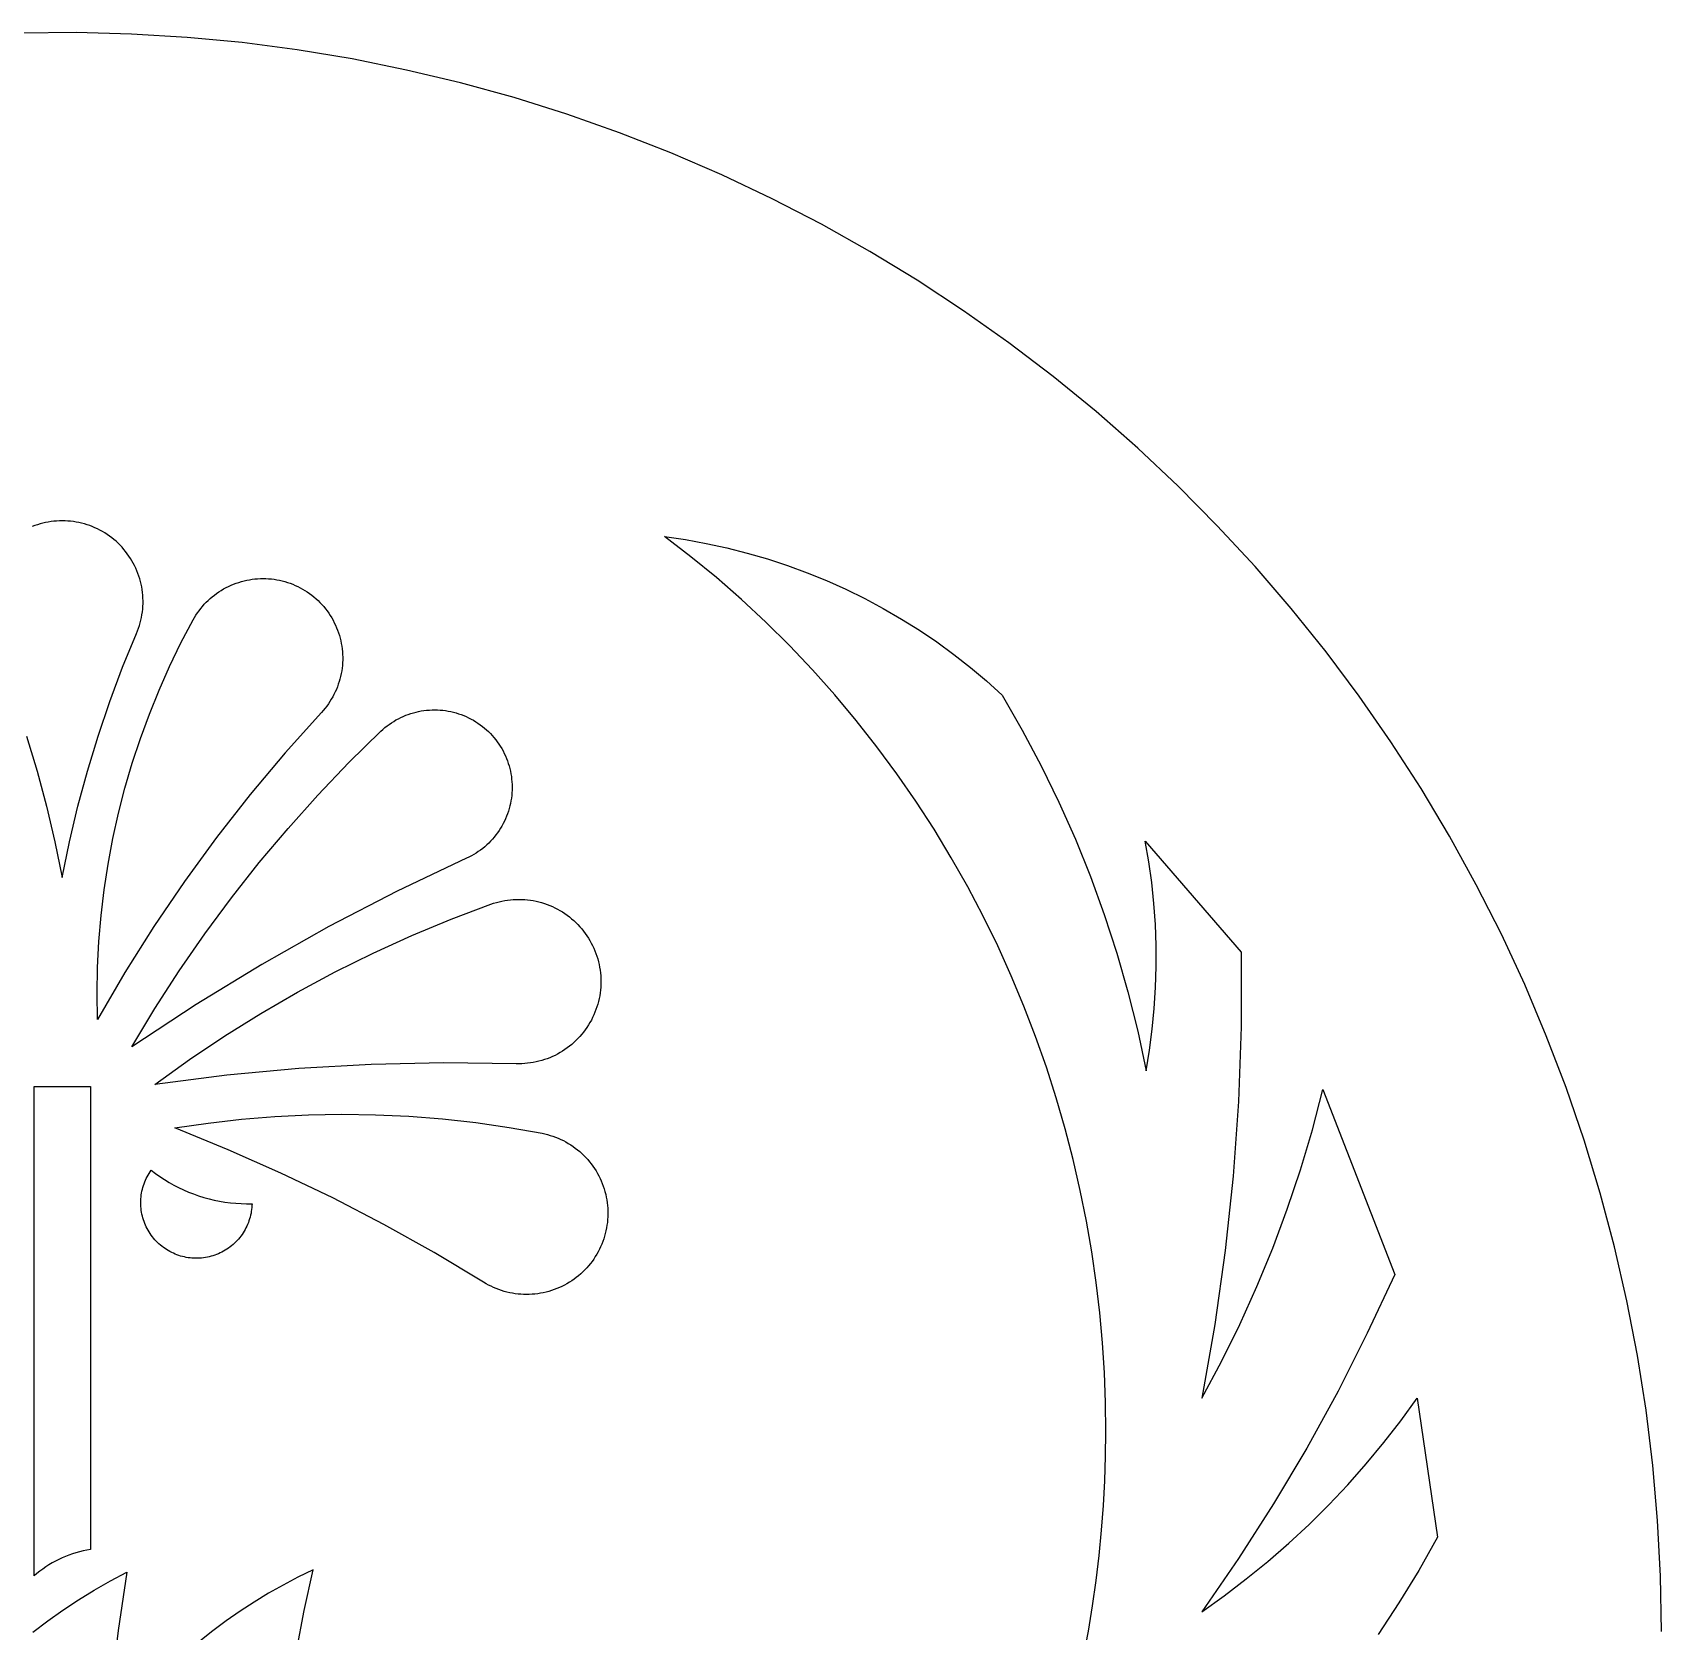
# Model space of a CAD drawing. Header units: millimetres. Extents: x -254 to 346, y 155 to 755.
# Drawn here: x 40.9 to 346.5, y 455.1 to 755 of the extents above; entities that cross this region are included whole.
import ezdxf

# ---------------------------------------------------------------- set-up
doc = ezdxf.new("R2010")
doc.units = ezdxf.units.MM
doc.layers.add('Layer 05', color=12, linetype='Continuous', true_color=0xde0000)

msp = doc.modelspace()

# ---------------------------------------------------------------- linework, layer by layer
at = {"layer": 'Layer 05'}
for p, q in [((49.05, 755.03), (38.64, 754.94)), ((59.46, 754.76), (49.05, 755.03)), ((69.86, 754.13), (59.46, 754.76)), ((80.22, 753.14), (69.86, 754.13)), ((90.55, 751.79), (80.22, 753.14)), ((100.82, 750.08), (90.55, 751.79)), ((111.03, 748.01), (100.82, 750.08)), ((121.16, 745.59), (111.03, 748.01)), ((131.2, 742.83), (121.16, 745.59)), ((141.13, 739.71), (131.2, 742.83)), ((150.96, 736.25), (141.13, 739.71)), ((160.65, 732.46), (150.96, 736.25)), ((170.21, 728.33), (160.65, 732.46)), ((179.62, 723.87), (170.21, 728.33)), ((188.87, 719.08), (179.62, 723.87)), ((197.95, 713.98), (188.87, 719.08)), ((206.85, 708.57), (197.95, 713.98)), ((215.55, 702.85), (206.85, 708.57)), ((224.05, 696.83), (215.55, 702.85)), ((232.33, 690.52), (224.05, 696.83)), ((240.39, 683.93), (232.33, 690.52)), ((248.22, 677.06), (240.39, 683.93)), ((255.8, 669.92), (248.22, 677.06)), ((263.14, 662.52), (255.8, 669.92)), ((43.32, 663.1), (42.81, 662.99)), ((43.84, 663.2), (43.32, 663.1)), ((44.36, 663.28), (43.84, 663.2)), ((44.88, 663.35), (44.36, 663.28)), ((45.4, 663.39), (44.88, 663.35)), ((45.93, 663.42), (45.4, 663.39)), ((46.45, 663.43), (45.93, 663.42)), ((46.98, 663.42), (46.45, 663.43)), ((47.5, 663.39), (46.98, 663.42)), ((48.02, 663.35), (47.5, 663.39)), ((48.55, 663.28), (48.02, 663.35)), ((49.07, 663.2), (48.55, 663.28)), ((49.58, 663.1), (49.07, 663.2)), ((50.09, 662.99), (49.58, 663.1)), ((41.3, 662.53), (40.81, 662.34)), ((41.8, 662.7), (41.3, 662.53)), ((42.3, 662.85), (41.8, 662.7)), ((42.81, 662.99), (42.3, 662.85)), ((50.6, 662.85), (50.09, 662.99)), ((51.1, 662.7), (50.6, 662.85)), ((51.6, 662.53), (51.1, 662.7)), ((52.09, 662.34), (51.6, 662.53)), ((52.58, 662.14), (52.09, 662.34)), ((53.05, 661.92), (52.58, 662.14)), ((53.52, 661.68), (53.05, 661.92)), ((53.98, 661.43), (53.52, 661.68)), ((54.44, 661.16), (53.98, 661.43)), ((54.88, 660.87), (54.44, 661.16)), ((55.31, 660.57), (54.88, 660.87)), ((55.73, 660.26), (55.31, 660.57)), ((56.14, 659.93), (55.73, 660.26)), ((164.37, 656.7), (159.46, 660.46)), ((159.46, 660.46), (163.37, 659.9)), ((270.21, 654.88), (263.14, 662.52)), ((56.54, 659.59), (56.14, 659.93)), ((56.92, 659.23), (56.54, 659.59)), ((57.3, 658.86), (56.92, 659.23)), ((57.66, 658.48), (57.3, 658.86)), ((58.01, 658.08), (57.66, 658.48)), ((58.34, 657.68), (58.01, 658.08)), ((58.66, 657.26), (58.34, 657.68)), ((58.96, 656.83), (58.66, 657.26)), ((163.37, 659.9), (167.26, 659.2)), ((167.26, 659.2), (171.12, 658.36)), ((171.12, 658.36), (174.95, 657.39)), ((174.95, 657.39), (178.74, 656.29)), ((59.25, 656.39), (58.96, 656.83)), ((59.52, 655.94), (59.25, 656.39)), ((59.78, 655.48), (59.52, 655.94)), ((60.02, 655.02), (59.78, 655.48)), ((60.25, 654.54), (60.02, 655.02)), ((60.46, 654.06), (60.25, 654.54)), ((60.65, 653.57), (60.46, 654.06)), ((169.17, 652.77), (164.37, 656.7)), ((178.74, 656.29), (182.49, 655.06)), ((182.49, 655.06), (186.2, 653.7)), ((277.01, 646.99), (270.21, 654.88)), ((60.83, 653.08), (60.65, 653.57)), ((60.98, 652.57), (60.83, 653.08)), ((61.12, 652.07), (60.98, 652.57)), ((61.25, 651.56), (61.12, 652.07)), ((61.35, 651.04), (61.25, 651.56)), ((61.44, 650.52), (61.35, 651.04)), ((76.72, 650.65), (77.18, 650.9)), ((77.18, 650.9), (77.64, 651.13)), ((77.64, 651.13), (78.11, 651.35)), ((78.11, 651.35), (78.58, 651.55)), ((78.58, 651.55), (79.07, 651.73)), ((79.07, 651.73), (79.56, 651.89)), ((79.56, 651.89), (80.05, 652.04)), ((80.05, 652.04), (80.55, 652.17)), ((80.55, 652.17), (81.06, 652.29)), ((81.06, 652.29), (81.56, 652.39)), ((81.56, 652.39), (82.08, 652.46)), ((82.08, 652.46), (82.59, 652.53)), ((82.59, 652.53), (83.1, 652.57)), ((83.1, 652.57), (83.62, 652.6)), ((83.62, 652.6), (84.14, 652.6)), ((84.14, 652.6), (84.65, 652.59)), ((84.65, 652.59), (85.17, 652.57)), ((85.17, 652.57), (85.69, 652.52)), ((85.69, 652.52), (86.2, 652.46)), ((86.2, 652.46), (86.71, 652.38)), ((86.71, 652.38), (87.22, 652.28)), ((87.22, 652.28), (87.72, 652.16)), ((87.72, 652.16), (88.22, 652.03)), ((88.22, 652.03), (88.71, 651.88)), ((88.71, 651.88), (89.2, 651.71)), ((89.2, 651.71), (89.69, 651.52)), ((89.69, 651.52), (90.16, 651.32)), ((90.16, 651.32), (90.63, 651.1)), ((90.63, 651.1), (91.09, 650.87)), ((91.09, 650.87), (91.54, 650.62)), ((173.86, 648.67), (169.17, 652.77)), ((186.2, 653.7), (189.85, 652.21)), ((189.85, 652.21), (193.46, 650.6)), ((61.51, 650), (61.44, 650.52)), ((61.56, 649.48), (61.51, 650)), ((61.59, 648.95), (61.56, 649.48)), ((61.58, 647.38), (61.6, 647.9)), ((61.61, 648.43), (61.59, 648.95)), ((61.6, 647.9), (61.61, 648.43)), ((73.1, 647.77), (73.45, 648.14)), ((73.45, 648.14), (73.82, 648.5)), ((73.82, 648.5), (74.2, 648.85)), ((74.2, 648.85), (74.6, 649.19)), ((74.6, 649.19), (75, 649.51)), ((75, 649.51), (75.41, 649.82)), ((75.41, 649.82), (75.84, 650.11)), ((75.84, 650.11), (76.28, 650.39)), ((76.28, 650.39), (76.72, 650.65)), ((91.54, 650.62), (91.99, 650.36)), ((91.99, 650.36), (92.42, 650.08)), ((92.42, 650.08), (92.85, 649.78)), ((92.85, 649.78), (93.26, 649.47)), ((93.26, 649.47), (93.67, 649.15)), ((93.67, 649.15), (94.06, 648.81)), ((94.06, 648.81), (94.44, 648.46)), ((94.44, 648.46), (94.8, 648.1)), ((94.8, 648.1), (95.16, 647.72)), ((178.44, 644.42), (173.86, 648.67)), ((193.46, 650.6), (197, 648.86)), ((197, 648.86), (200.48, 646.99)), ((61.07, 644.27), (61.2, 644.78)), ((61.2, 644.78), (61.31, 645.3)), ((61.31, 645.3), (61.41, 645.81)), ((61.41, 645.81), (61.48, 646.33)), ((61.48, 646.33), (61.54, 646.85)), ((61.54, 646.85), (61.58, 647.38)), ((68.72, 640.52), (70.99, 644.83)), ((70.99, 644.83), (71.25, 645.28)), ((71.25, 645.28), (71.52, 645.72)), ((71.52, 645.72), (71.81, 646.15)), ((71.81, 646.15), (72.11, 646.57)), ((72.11, 646.57), (72.42, 646.98)), ((72.42, 646.98), (72.75, 647.38)), ((72.75, 647.38), (73.1, 647.77)), ((95.16, 647.72), (95.5, 647.33)), ((95.5, 647.33), (95.83, 646.93)), ((95.83, 646.93), (96.14, 646.52)), ((96.14, 646.52), (96.44, 646.1)), ((96.44, 646.1), (96.73, 645.67)), ((96.73, 645.67), (97, 645.23)), ((97, 645.23), (97.25, 644.78)), ((97.25, 644.78), (97.49, 644.32)), ((200.48, 646.99), (203.9, 645.01)), ((203.9, 645.01), (207.24, 642.91)), ((283.53, 638.88), (277.01, 646.99)), ((57.77, 635.95), (60.38, 642.29)), ((60.38, 642.29), (60.58, 642.78)), ((60.58, 642.78), (60.76, 643.27)), ((60.76, 643.27), (60.92, 643.77)), ((60.92, 643.77), (61.07, 644.27)), ((97.49, 644.32), (97.71, 643.85)), ((97.71, 643.85), (97.92, 643.38)), ((97.92, 643.38), (98.11, 642.9)), ((98.11, 642.9), (98.28, 642.41)), ((98.28, 642.41), (98.44, 641.92)), ((98.44, 641.92), (98.58, 641.42)), ((182.88, 640.02), (178.44, 644.42)), ((207.24, 642.91), (210.51, 640.7)), ((66.6, 636.13), (68.72, 640.52)), ((98.58, 641.42), (98.7, 640.92)), ((98.7, 640.92), (98.8, 640.41)), ((98.8, 640.41), (98.89, 639.9)), ((98.89, 639.9), (98.96, 639.39)), ((98.96, 639.39), (99.01, 638.88)), ((99.01, 638.88), (99.04, 638.36)), ((187.2, 635.48), (182.88, 640.02)), ((210.51, 640.7), (213.7, 638.37)), ((289.77, 630.54), (283.53, 638.88)), ((55.37, 629.54), (57.77, 635.95)), ((64.62, 631.68), (66.6, 636.13)), ((98.94, 635.78), (98.87, 635.27)), ((99, 636.29), (98.94, 635.78)), ((99.04, 636.81), (99, 636.29)), ((99.04, 638.36), (99.06, 637.84)), ((99.06, 637.33), (99.04, 636.81)), ((99.06, 637.84), (99.06, 637.33)), ((213.7, 638.37), (216.81, 635.94)), ((216.81, 635.94), (219.83, 633.39)), ((98.24, 632.77), (98.06, 632.28)), ((98.4, 633.26), (98.24, 632.77)), ((98.54, 633.75), (98.4, 633.26)), ((98.67, 634.25), (98.54, 633.75)), ((98.78, 634.76), (98.67, 634.25)), ((98.87, 635.27), (98.78, 634.76)), ((191.38, 630.8), (187.2, 635.48)), ((219.83, 633.39), (222.76, 630.75)), ((53.17, 623.05), (55.37, 629.54)), ((62.79, 627.16), (64.62, 631.68)), ((96.66, 629.52), (96.37, 629.09)), ((96.93, 629.96), (96.66, 629.52)), ((97.19, 630.41), (96.93, 629.96)), ((97.43, 630.86), (97.19, 630.41)), ((97.66, 631.33), (97.43, 630.86)), ((97.87, 631.8), (97.66, 631.33)), ((98.06, 632.28), (97.87, 631.8)), ((195.41, 625.98), (191.38, 630.8)), ((222.76, 630.75), (226.55, 624.17)), ((295.71, 621.99), (289.77, 630.54)), ((61.11, 622.59), (62.79, 627.16)), ((95.07, 627.48), (88.26, 619.88)), ((95.42, 627.87), (95.07, 627.48)), ((95.75, 628.27), (95.42, 627.87)), ((96.07, 628.67), (95.75, 628.27)), ((96.37, 629.09), (96.07, 628.67)), ((109.51, 626.31), (109.96, 626.54)), ((109.96, 626.54), (110.42, 626.75)), ((110.42, 626.75), (110.89, 626.94)), ((110.89, 626.94), (111.36, 627.12)), ((111.36, 627.12), (111.84, 627.28)), ((111.84, 627.28), (112.33, 627.43)), ((112.33, 627.43), (112.82, 627.56)), ((112.82, 627.56), (113.31, 627.67)), ((113.31, 627.67), (113.81, 627.76)), ((113.81, 627.76), (114.31, 627.84)), ((114.31, 627.84), (114.81, 627.9)), ((114.81, 627.9), (115.32, 627.94)), ((115.32, 627.94), (115.82, 627.97)), ((115.82, 627.97), (116.33, 627.97)), ((116.33, 627.97), (116.84, 627.96)), ((116.84, 627.96), (117.34, 627.93)), ((117.34, 627.93), (117.85, 627.89)), ((117.85, 627.89), (118.35, 627.83)), ((118.35, 627.83), (118.85, 627.74)), ((118.85, 627.74), (119.35, 627.65)), ((119.35, 627.65), (119.84, 627.53)), ((119.84, 627.53), (120.33, 627.4)), ((120.33, 627.4), (120.81, 627.25)), ((120.81, 627.25), (121.29, 627.08)), ((121.29, 627.08), (121.76, 626.9)), ((121.76, 626.9), (122.23, 626.7)), ((122.23, 626.7), (122.69, 626.49)), ((122.69, 626.49), (123.14, 626.25)), ((100.23, 618.07), (106.22, 623.96)), ((106.22, 623.96), (106.6, 624.3)), ((106.6, 624.3), (106.98, 624.63)), ((106.98, 624.63), (107.38, 624.95)), ((107.38, 624.95), (107.78, 625.25)), ((107.78, 625.25), (108.2, 625.54)), ((108.2, 625.54), (108.63, 625.81)), ((108.63, 625.81), (109.06, 626.07)), ((109.06, 626.07), (109.51, 626.31)), ((123.14, 626.25), (123.58, 626.01)), ((123.58, 626.01), (124.01, 625.75)), ((124.01, 625.75), (124.44, 625.47)), ((124.44, 625.47), (124.85, 625.18)), ((124.85, 625.18), (125.26, 624.87)), ((125.26, 624.87), (125.65, 624.55)), ((125.65, 624.55), (126.03, 624.22)), ((126.03, 624.22), (126.4, 623.88)), ((126.4, 623.88), (126.76, 623.52)), ((126.76, 623.52), (127.11, 623.15)), ((199.29, 621.05), (195.41, 625.98)), ((226.55, 624.17), (230.11, 617.47)), ((39.73, 623.05), (41.73, 616.49)), ((51.17, 616.49), (53.17, 623.05)), ((59.59, 617.96), (61.11, 622.59)), ((127.11, 623.15), (127.44, 622.76)), ((127.44, 622.76), (127.76, 622.37)), ((127.76, 622.37), (128.06, 621.97)), ((128.06, 621.97), (128.35, 621.55)), ((128.35, 621.55), (128.63, 621.13)), ((128.63, 621.13), (128.89, 620.69)), ((128.89, 620.69), (129.14, 620.25)), ((203.02, 615.99), (199.29, 621.05)), ((301.35, 613.23), (295.71, 621.99)), ((58.22, 613.28), (59.59, 617.96)), ((88.26, 619.88), (81.7, 612.06)), ((94.42, 611.99), (100.23, 618.07)), ((129.14, 620.25), (129.37, 619.8)), ((129.37, 619.8), (129.58, 619.34)), ((129.58, 619.34), (129.78, 618.87)), ((129.78, 618.87), (129.96, 618.4)), ((129.96, 618.4), (130.13, 617.92)), ((130.13, 617.92), (130.27, 617.44)), ((130.27, 617.44), (130.41, 616.95)), ((230.11, 617.47), (233.43, 610.65)), ((41.73, 616.49), (43.51, 609.88)), ((49.39, 609.88), (51.17, 616.49)), ((130.41, 616.95), (130.52, 616.45)), ((130.52, 616.45), (130.62, 615.96)), ((130.62, 615.96), (130.7, 615.46)), ((130.7, 615.46), (130.76, 614.95)), ((130.76, 614.95), (130.81, 614.45)), ((130.81, 614.45), (130.83, 613.94)), ((206.59, 610.83), (203.02, 615.99)), ((57.01, 608.56), (58.22, 613.28)), ((81.7, 612.06), (75.41, 604.02)), ((88.81, 605.73), (94.42, 611.99)), ((130.71, 611.42), (130.63, 610.92)), ((130.77, 611.92), (130.71, 611.42)), ((130.81, 612.42), (130.77, 611.92)), ((130.84, 612.93), (130.81, 612.42)), ((130.83, 613.94), (130.84, 613.44)), ((130.84, 613.44), (130.84, 612.93)), ((306.69, 604.29), (301.35, 613.23)), ((43.51, 609.88), (45.09, 603.21)), ((47.81, 603.21), (49.39, 609.88)), ((55.95, 603.81), (57.01, 608.56)), ((129.99, 608.47), (129.81, 608)), ((130.15, 608.95), (129.99, 608.47)), ((130.29, 609.44), (130.15, 608.95)), ((130.42, 609.93), (130.29, 609.44)), ((130.54, 610.42), (130.42, 609.93)), ((130.63, 610.92), (130.54, 610.42)), ((210, 605.57), (206.59, 610.83)), ((233.43, 610.65), (236.51, 603.72)), ((83.39, 599.3), (88.81, 605.73)), ((128.39, 605.31), (128.1, 604.9)), ((128.67, 605.74), (128.39, 605.31)), ((128.93, 606.17), (128.67, 605.74)), ((129.17, 606.62), (128.93, 606.17)), ((129.4, 607.07), (129.17, 606.62)), ((129.61, 607.53), (129.4, 607.07)), ((129.81, 608), (129.61, 607.53)), ((213.24, 600.22), (210, 605.57)), ((45.09, 603.21), (46.45, 596.49)), ((46.45, 596.49), (47.81, 603.21)), ((55.05, 599.02), (55.95, 603.81)), ((75.41, 604.02), (69.39, 595.77)), ((125.32, 601.97), (124.91, 601.67)), ((125.71, 602.29), (125.32, 601.97)), ((126.09, 602.63), (125.71, 602.29)), ((126.46, 602.98), (126.09, 602.63)), ((126.81, 603.34), (126.46, 602.98)), ((127.16, 603.71), (126.81, 603.34)), ((127.49, 604.09), (127.16, 603.71)), ((127.8, 604.49), (127.49, 604.09)), ((128.1, 604.9), (127.8, 604.49)), ((236.51, 603.72), (239.35, 596.68)), ((250.3, 599.46), (249.63, 603.34)), ((249.63, 603.34), (267.63, 582.52)), ((311.71, 595.17), (306.69, 604.29)), ((54.31, 594.2), (55.05, 599.02)), ((78.19, 592.7), (83.39, 599.3)), ((122.3, 600.13), (109.26, 593.94)), ((122.75, 600.35), (122.3, 600.13)), ((123.2, 600.58), (122.75, 600.35)), ((123.64, 600.83), (123.2, 600.58)), ((124.08, 601.09), (123.64, 600.83)), ((124.5, 601.37), (124.08, 601.09)), ((124.91, 601.67), (124.5, 601.37)), ((216.31, 594.78), (213.24, 600.22)), ((250.83, 595.55), (250.3, 599.46)), ((239.35, 596.68), (241.94, 589.55)), ((53.74, 589.36), (54.31, 594.2)), ((69.39, 595.77), (63.65, 587.33)), ((109.26, 593.94), (96.45, 587.3)), ((219.21, 589.28), (216.31, 594.78)), ((251.24, 591.64), (250.83, 595.55)), ((316.42, 585.88), (311.71, 595.17)), ((73.19, 585.94), (78.19, 592.7)), ((119.41, 588.69), (126.88, 591.51)), ((126.88, 591.51), (127.38, 591.68)), ((127.38, 591.68), (127.9, 591.83)), ((127.9, 591.83), (128.42, 591.97)), ((128.42, 591.97), (128.94, 592.09)), ((128.94, 592.09), (129.47, 592.19)), ((129.47, 592.19), (130, 592.27)), ((130, 592.27), (130.53, 592.33)), ((130.53, 592.33), (131.07, 592.38)), ((131.07, 592.38), (131.6, 592.4)), ((131.6, 592.4), (132.14, 592.41)), ((132.14, 592.41), (132.68, 592.4)), ((132.68, 592.4), (133.21, 592.37)), ((133.21, 592.37), (133.75, 592.32)), ((133.75, 592.32), (134.28, 592.25)), ((134.28, 592.25), (134.81, 592.17)), ((134.81, 592.17), (135.34, 592.06)), ((135.34, 592.06), (135.86, 591.94)), ((135.86, 591.94), (136.38, 591.8)), ((136.38, 591.8), (136.89, 591.64)), ((136.89, 591.64), (137.4, 591.46)), ((137.4, 591.46), (137.9, 591.27)), ((137.9, 591.27), (138.39, 591.06)), ((138.39, 591.06), (138.88, 590.83)), ((138.88, 590.83), (139.35, 590.59)), ((139.35, 590.59), (139.82, 590.33)), ((139.82, 590.33), (140.28, 590.05)), ((140.28, 590.05), (140.73, 589.75)), ((140.73, 589.75), (141.17, 589.45)), ((251.51, 587.71), (251.24, 591.64)), ((53.32, 584.51), (53.74, 589.36)), ((63.65, 587.33), (58.2, 578.7)), ((96.45, 587.3), (83.88, 580.21)), ((112.04, 585.63), (119.41, 588.69)), ((141.17, 589.45), (141.6, 589.12)), ((141.6, 589.12), (142.01, 588.78)), ((142.01, 588.78), (142.42, 588.43)), ((142.42, 588.43), (142.81, 588.06)), ((142.81, 588.06), (143.19, 587.68)), ((143.19, 587.68), (143.55, 587.29)), ((143.55, 587.29), (143.91, 586.88)), ((143.91, 586.88), (144.24, 586.47)), ((221.94, 583.7), (219.21, 589.28)), ((241.94, 589.55), (244.28, 582.33)), ((251.66, 583.77), (251.51, 587.71)), ((53.06, 579.64), (53.32, 584.51)), ((68.41, 579.03), (73.19, 585.94)), ((104.78, 582.33), (112.04, 585.63)), ((144.24, 586.47), (144.57, 586.04)), ((144.57, 586.04), (144.87, 585.6)), ((144.87, 585.6), (145.16, 585.15)), ((145.16, 585.15), (145.44, 584.69)), ((145.44, 584.69), (145.7, 584.22)), ((145.7, 584.22), (145.94, 583.74)), ((145.94, 583.74), (146.17, 583.25)), ((224.49, 578.07), (221.94, 583.7)), ((251.67, 579.83), (251.66, 583.77)), ((320.8, 576.43), (316.42, 585.88)), ((97.63, 578.8), (104.78, 582.33)), ((146.17, 583.25), (146.38, 582.76)), ((146.38, 582.76), (146.57, 582.26)), ((146.57, 582.26), (146.75, 581.75)), ((146.75, 581.75), (146.9, 581.24)), ((146.9, 581.24), (147.04, 580.72)), ((147.04, 580.72), (147.16, 580.19)), ((244.28, 582.33), (246.36, 575.04)), ((267.63, 582.52), (267.61, 568.49)), ((52.97, 574.77), (53.06, 579.64)), ((58.2, 578.7), (53.04, 569.9)), ((63.85, 571.96), (68.41, 579.03)), ((83.88, 580.21), (71.57, 572.7)), ((90.6, 575.03), (97.63, 578.8)), ((147.16, 580.19), (147.26, 579.67)), ((147.26, 579.67), (147.35, 579.14)), ((147.35, 579.14), (147.41, 578.6)), ((147.41, 578.6), (147.46, 578.07)), ((147.46, 578.07), (147.49, 577.53)), ((147.49, 577.53), (147.5, 577)), ((226.86, 572.4), (224.49, 578.07)), ((251.55, 575.89), (251.67, 579.83)), ((53.04, 569.9), (52.97, 574.77)), ((83.69, 571.03), (90.6, 575.03)), ((147.35, 574.86), (147.27, 574.33)), ((147.42, 575.39), (147.35, 574.86)), ((147.46, 575.92), (147.42, 575.39)), ((147.49, 576.46), (147.46, 575.92)), ((147.5, 577), (147.49, 576.46)), ((246.36, 575.04), (248.2, 567.67)), ((251.3, 571.96), (251.55, 575.89)), ((324.84, 566.84), (320.8, 576.43)), ((71.57, 572.7), (59.52, 564.76)), ((59.52, 564.76), (63.85, 571.96)), ((146.58, 571.74), (146.38, 571.24)), ((146.75, 572.24), (146.58, 571.74)), ((146.91, 572.76), (146.75, 572.24)), ((147.04, 573.28), (146.91, 572.76)), ((147.17, 573.8), (147.04, 573.28)), ((147.27, 574.33), (147.17, 573.8)), ((229.06, 566.68), (226.86, 572.4)), ((250.92, 568.04), (251.3, 571.96)), ((76.93, 566.8), (83.69, 571.03)), ((144.88, 568.39), (144.57, 567.95)), ((145.17, 568.85), (144.88, 568.39)), ((145.45, 569.31), (145.17, 568.85)), ((145.71, 569.78), (145.45, 569.31)), ((145.95, 570.25), (145.71, 569.78)), ((146.18, 570.74), (145.95, 570.25)), ((146.38, 571.24), (146.18, 570.74)), ((267.61, 568.49), (267.11, 554.47)), ((70.3, 562.35), (76.93, 566.8)), ((142.43, 565.56), (142.03, 565.21)), ((142.82, 565.93), (142.43, 565.56)), ((143.2, 566.31), (142.82, 565.93)), ((143.56, 566.7), (143.2, 566.31)), ((143.92, 567.11), (143.56, 566.7)), ((144.25, 567.52), (143.92, 567.11)), ((144.57, 567.95), (144.25, 567.52)), ((231.08, 560.93), (229.06, 566.68)), ((248.2, 567.67), (249.77, 560.25)), ((250.41, 564.14), (250.92, 568.04)), ((328.56, 557.11), (324.84, 566.84)), ((63.83, 557.69), (70.3, 562.35)), ((136.9, 562.34), (136.39, 562.18)), ((137.41, 562.52), (136.9, 562.34)), ((137.91, 562.71), (137.41, 562.52)), ((138.4, 562.93), (137.91, 562.71)), ((138.89, 563.15), (138.4, 562.93)), ((139.37, 563.4), (138.89, 563.15)), ((139.83, 563.66), (139.37, 563.4)), ((140.29, 563.94), (139.83, 563.66)), ((140.74, 564.23), (140.29, 563.94)), ((141.18, 564.54), (140.74, 564.23)), ((141.61, 564.87), (141.18, 564.54)), ((142.03, 565.21), (141.61, 564.87)), ((249.77, 560.25), (250.41, 564.14)), ((77.31, 559.41), (63.83, 557.69)), ((90.85, 560.66), (77.31, 559.41)), ((104.43, 561.44), (90.85, 560.66)), ((118.02, 561.74), (104.43, 561.44)), ((131.62, 561.58), (118.02, 561.74)), ((132.15, 561.57), (131.62, 561.58)), ((132.69, 561.58), (132.15, 561.57)), ((133.23, 561.61), (132.69, 561.58)), ((133.76, 561.66), (133.23, 561.61)), ((134.29, 561.73), (133.76, 561.66)), ((134.82, 561.82), (134.29, 561.73)), ((135.35, 561.92), (134.82, 561.82)), ((135.87, 562.04), (135.35, 561.92)), ((136.39, 562.18), (135.87, 562.04)), ((232.93, 555.17), (231.08, 560.93)), ((41.16, 465.47), (41.16, 557.33)), ((41.16, 557.33), (51.74, 557.33)), ((51.74, 557.33), (51.74, 470.43)), ((280.97, 549.17), (282.94, 556.72)), ((282.94, 556.72), (296.41, 522.04)), ((331.93, 547.25), (328.56, 557.11)), ((234.6, 549.39), (232.93, 555.17)), ((267.11, 554.47), (266.11, 540.47)), ((67.58, 549.52), (73.81, 550.44)), ((73.81, 550.44), (80.06, 551.16)), ((80.06, 551.16), (86.34, 551.68)), ((86.34, 551.68), (92.63, 552)), ((92.63, 552), (98.92, 552.11)), ((98.92, 552.11), (105.21, 552.02)), ((105.21, 552.02), (111.5, 551.72)), ((111.5, 551.72), (117.78, 551.23)), ((117.78, 551.23), (124.04, 550.53)), ((124.04, 550.53), (130.27, 549.63)), ((77.59, 545.45), (67.58, 549.52)), ((130.27, 549.63), (136.46, 548.52)), ((136.46, 548.52), (136.98, 548.41)), ((136.98, 548.41), (137.5, 548.28)), ((137.5, 548.28), (138.01, 548.14)), ((138.01, 548.14), (138.51, 547.98)), ((138.51, 547.98), (139.01, 547.8)), ((139.01, 547.8), (139.5, 547.6)), ((139.5, 547.6), (139.98, 547.38)), ((139.98, 547.38), (140.46, 547.15)), ((140.46, 547.15), (140.93, 546.9)), ((236.1, 543.6), (234.6, 549.39)), ((278.75, 541.69), (280.97, 549.17)), ((334.96, 537.29), (331.93, 547.25)), ((87.47, 541.07), (77.59, 545.45)), ((140.93, 546.9), (141.39, 546.64)), ((141.39, 546.64), (141.83, 546.36)), ((141.83, 546.36), (142.27, 546.06)), ((142.27, 546.06), (142.7, 545.75)), ((142.7, 545.75), (143.12, 545.43)), ((143.12, 545.43), (143.53, 545.09)), ((143.53, 545.09), (143.92, 544.74)), ((143.92, 544.74), (144.3, 544.37)), ((144.3, 544.37), (144.67, 543.99)), ((144.67, 543.99), (145.03, 543.6)), ((62.55, 540.7), (62.74, 541.01)), ((62.74, 541.01), (62.93, 541.32)), ((62.93, 541.32), (63.14, 541.61)), ((63.14, 541.61), (63.95, 541)), ((63.95, 541), (64.78, 540.41)), ((97.21, 536.39), (87.47, 541.07)), ((145.03, 543.6), (145.37, 543.19)), ((145.37, 543.19), (145.7, 542.78)), ((145.7, 542.78), (146.01, 542.35)), ((146.01, 542.35), (146.31, 541.91)), ((146.31, 541.91), (146.59, 541.47)), ((146.59, 541.47), (146.86, 541.01)), ((146.86, 541.01), (147.11, 540.54)), ((237.42, 537.82), (236.1, 543.6)), ((276.27, 534.3), (278.75, 541.69)), ((61.4, 537.67), (61.48, 538.02)), ((61.48, 538.02), (61.57, 538.37)), ((61.57, 538.37), (61.68, 538.72)), ((61.68, 538.72), (61.79, 539.06)), ((61.79, 539.06), (61.92, 539.4)), ((61.92, 539.4), (62.06, 539.73)), ((62.06, 539.73), (62.22, 540.06)), ((62.22, 540.06), (62.38, 540.38)), ((62.38, 540.38), (62.55, 540.7)), ((64.78, 540.41), (65.63, 539.85)), ((65.63, 539.85), (66.5, 539.32)), ((66.5, 539.32), (67.38, 538.82)), ((67.38, 538.82), (68.29, 538.35)), ((68.29, 538.35), (69.2, 537.92)), ((69.2, 537.92), (70.14, 537.51)), ((147.11, 540.54), (147.35, 540.07)), ((147.35, 540.07), (147.56, 539.58)), ((147.56, 539.58), (147.76, 539.09)), ((147.76, 539.09), (147.95, 538.6)), ((147.95, 538.6), (148.12, 538.1)), ((148.12, 538.1), (148.26, 537.59)), ((238.58, 532.05), (237.42, 537.82)), ((266.11, 540.47), (264.63, 526.52)), ((61.18, 535.87), (61.2, 536.23)), ((61.18, 535.51), (61.18, 535.87)), ((61.18, 535.15), (61.18, 535.51)), ((61.2, 534.79), (61.18, 535.15)), ((61.2, 536.23), (61.23, 536.59)), ((61.23, 534.43), (61.2, 534.79)), ((61.23, 536.59), (61.27, 536.95)), ((61.27, 536.95), (61.33, 537.31)), ((61.33, 537.31), (61.4, 537.67)), ((70.14, 537.51), (71.08, 537.14)), ((71.08, 537.14), (72.04, 536.8)), ((72.04, 536.8), (73.01, 536.5)), ((73.01, 536.5), (73.99, 536.23)), ((73.99, 536.23), (74.98, 535.99)), ((74.98, 535.99), (75.98, 535.79)), ((75.98, 535.79), (76.98, 535.62)), ((76.98, 535.62), (77.99, 535.49)), ((77.99, 535.49), (79, 535.39)), ((79, 535.39), (80.02, 535.33)), ((80.02, 535.33), (81.04, 535.3)), ((81.04, 535.3), (82.05, 535.31)), ((82.04, 534.95), (82.01, 534.59)), ((82.05, 535.31), (82.04, 534.95)), ((106.8, 531.41), (97.21, 536.39)), ((148.26, 537.59), (148.4, 537.07)), ((148.4, 537.07), (148.51, 536.56)), ((148.51, 536.56), (148.6, 536.04)), ((148.6, 536.04), (148.68, 535.51)), ((148.68, 535.51), (148.74, 534.99)), ((148.74, 534.99), (148.78, 534.46)), ((337.64, 527.23), (334.96, 537.29)), ((61.28, 534.07), (61.23, 534.43)), ((61.33, 533.71), (61.28, 534.07)), ((61.4, 533.35), (61.33, 533.71)), ((61.48, 533), (61.4, 533.35)), ((61.58, 532.65), (61.48, 533)), ((61.68, 532.3), (61.58, 532.65)), ((61.8, 531.96), (61.68, 532.3)), ((61.93, 531.62), (61.8, 531.96)), ((81.36, 531.77), (81.23, 531.44)), ((81.48, 532.11), (81.36, 531.77)), ((81.6, 532.46), (81.48, 532.11)), ((81.7, 532.81), (81.6, 532.46)), ((81.78, 533.16), (81.7, 532.81)), ((81.86, 533.51), (81.78, 533.16)), ((81.92, 533.87), (81.86, 533.51)), ((81.97, 534.23), (81.92, 533.87)), ((82.01, 534.59), (81.97, 534.23)), ((148.71, 531.82), (148.64, 531.29)), ((148.76, 532.34), (148.71, 531.82)), ((148.79, 532.87), (148.76, 532.34)), ((148.78, 534.46), (148.8, 533.93)), ((148.81, 533.4), (148.79, 532.87)), ((148.8, 533.93), (148.81, 533.4)), ((239.57, 526.29), (238.58, 532.05)), ((273.55, 526.99), (276.27, 534.3)), ((62.07, 531.29), (61.93, 531.62)), ((62.22, 530.96), (62.07, 531.29)), ((62.38, 530.64), (62.22, 530.96)), ((62.56, 530.32), (62.38, 530.64)), ((62.75, 530.01), (62.56, 530.32)), ((62.94, 529.71), (62.75, 530.01)), ((63.15, 529.41), (62.94, 529.71)), ((63.36, 529.12), (63.15, 529.41)), ((63.59, 528.84), (63.36, 529.12)), ((63.83, 528.56), (63.59, 528.84)), ((79.51, 528.68), (79.27, 528.41)), ((79.74, 528.96), (79.51, 528.68)), ((79.96, 529.25), (79.74, 528.96)), ((80.18, 529.54), (79.96, 529.25)), ((80.38, 529.84), (80.18, 529.54)), ((80.57, 530.15), (80.38, 529.84)), ((80.75, 530.46), (80.57, 530.15)), ((80.92, 530.78), (80.75, 530.46)), ((81.08, 531.11), (80.92, 530.78)), ((81.23, 531.44), (81.08, 531.11)), ((116.23, 526.14), (106.8, 531.41)), ((148.03, 528.72), (147.85, 528.22)), ((148.18, 529.22), (148.03, 528.72)), ((148.33, 529.73), (148.18, 529.22)), ((148.45, 530.25), (148.33, 529.73)), ((148.55, 530.77), (148.45, 530.25)), ((148.64, 531.29), (148.55, 530.77)), ((64.07, 528.3), (63.83, 528.56)), ((64.33, 528.04), (64.07, 528.3)), ((64.59, 527.79), (64.33, 528.04)), ((64.86, 527.55), (64.59, 527.79)), ((65.14, 527.32), (64.86, 527.55)), ((65.43, 527.1), (65.14, 527.32)), ((65.73, 526.9), (65.43, 527.1)), ((66.03, 526.7), (65.73, 526.9)), ((66.34, 526.51), (66.03, 526.7)), ((66.65, 526.33), (66.34, 526.51)), ((66.98, 526.16), (66.65, 526.33)), ((67.3, 526.01), (66.98, 526.16)), ((67.64, 525.87), (67.3, 526.01)), ((67.97, 525.73), (67.64, 525.87)), ((68.31, 525.61), (67.97, 525.73)), ((68.66, 525.5), (68.31, 525.61)), ((75.07, 525.66), (74.72, 525.55)), ((75.41, 525.79), (75.07, 525.66)), ((75.74, 525.93), (75.41, 525.79)), ((76.07, 526.08), (75.74, 525.93)), ((76.4, 526.24), (76.07, 526.08)), ((76.72, 526.41), (76.4, 526.24)), ((77.03, 526.59), (76.72, 526.41)), ((77.34, 526.78), (77.03, 526.59)), ((77.63, 526.99), (77.34, 526.78)), ((77.93, 527.2), (77.63, 526.99)), ((78.21, 527.42), (77.93, 527.2)), ((78.49, 527.66), (78.21, 527.42)), ((78.76, 527.9), (78.49, 527.66)), ((79.02, 528.15), (78.76, 527.9)), ((79.27, 528.41), (79.02, 528.15)), ((125.5, 520.58), (116.23, 526.14)), ((146.72, 525.83), (146.44, 525.38)), ((146.97, 526.29), (146.72, 525.83)), ((147.22, 526.76), (146.97, 526.29)), ((147.45, 527.24), (147.22, 526.76)), ((147.66, 527.73), (147.45, 527.24)), ((147.85, 528.22), (147.66, 527.73)), ((240.4, 520.56), (239.57, 526.29)), ((264.63, 526.52), (262.67, 512.63)), ((270.58, 519.78), (273.55, 526.99)), ((339.97, 517.08), (337.64, 527.23)), ((69.01, 525.41), (68.66, 525.5)), ((69.36, 525.32), (69.01, 525.41)), ((69.72, 525.25), (69.36, 525.32)), ((70.07, 525.19), (69.72, 525.25)), ((70.43, 525.14), (70.07, 525.19)), ((70.79, 525.11), (70.43, 525.14)), ((71.15, 525.09), (70.79, 525.11)), ((71.51, 525.08), (71.15, 525.09)), ((71.88, 525.08), (71.51, 525.08)), ((72.24, 525.1), (71.88, 525.08)), ((72.6, 525.12), (72.24, 525.1)), ((72.96, 525.16), (72.6, 525.12)), ((73.32, 525.22), (72.96, 525.16)), ((73.67, 525.28), (73.32, 525.22)), ((74.03, 525.36), (73.67, 525.28)), ((74.38, 525.45), (74.03, 525.36)), ((74.72, 525.55), (74.38, 525.45)), ((144.47, 522.89), (144.1, 522.52)), ((144.84, 523.28), (144.47, 522.89)), ((145.19, 523.67), (144.84, 523.28)), ((145.52, 524.08), (145.19, 523.67)), ((145.84, 524.5), (145.52, 524.08)), ((146.15, 524.94), (145.84, 524.5)), ((146.44, 525.38), (146.15, 524.94)), ((125.96, 520.31), (125.5, 520.58)), ((126.42, 520.06), (125.96, 520.31)), ((126.89, 519.82), (126.42, 520.06)), ((127.37, 519.59), (126.89, 519.82)), ((127.86, 519.39), (127.37, 519.59)), ((139.72, 519.59), (139.23, 519.38)), ((140.2, 519.81), (139.72, 519.59)), ((140.67, 520.05), (140.2, 519.81)), ((141.13, 520.3), (140.67, 520.05)), ((141.59, 520.58), (141.13, 520.3)), ((142.03, 520.86), (141.59, 520.58)), ((142.47, 521.16), (142.03, 520.86)), ((142.89, 521.48), (142.47, 521.16)), ((143.31, 521.81), (142.89, 521.48)), ((143.71, 522.16), (143.31, 521.81)), ((144.1, 522.52), (143.71, 522.16)), ((241.07, 514.87), (240.4, 520.56)), ((267.36, 512.67), (270.58, 519.78)), ((296.41, 522.04), (291.28, 511)), ((128.35, 519.2), (127.86, 519.39)), ((128.86, 519.03), (128.35, 519.2)), ((129.36, 518.87), (128.86, 519.03)), ((129.87, 518.74), (129.36, 518.87)), ((130.39, 518.62), (129.87, 518.74)), ((130.91, 518.52), (130.39, 518.62)), ((131.43, 518.43), (130.91, 518.52)), ((131.96, 518.37), (131.43, 518.43)), ((132.49, 518.32), (131.96, 518.37)), ((133.01, 518.3), (132.49, 518.32)), ((133.54, 518.29), (133.01, 518.3)), ((134.07, 518.3), (133.54, 518.29)), ((134.6, 518.32), (134.07, 518.3)), ((135.13, 518.37), (134.6, 518.32)), ((135.66, 518.43), (135.13, 518.37)), ((136.18, 518.51), (135.66, 518.43)), ((136.7, 518.62), (136.18, 518.51)), ((137.21, 518.73), (136.7, 518.62)), ((137.73, 518.87), (137.21, 518.73)), ((138.23, 519.02), (137.73, 518.87)), ((138.73, 519.19), (138.23, 519.02)), ((139.23, 519.38), (138.73, 519.19)), ((341.94, 506.85), (339.97, 517.08)), ((241.58, 509.21), (241.07, 514.87)), ((262.67, 512.63), (260.22, 498.81)), ((263.91, 505.68), (267.36, 512.67)), ((291.28, 511), (285.78, 500.14)), ((241.95, 503.59), (241.58, 509.21)), ((260.22, 498.81), (263.91, 505.68)), ((343.56, 496.57), (341.94, 506.85)), ((242.16, 498.03), (241.95, 503.59)), ((285.78, 500.14), (279.92, 489.47)), ((297.56, 494.6), (300.62, 498.81)), ((300.62, 498.81), (304.47, 472.73)), ((242.23, 492.52), (242.16, 498.03)), ((344.83, 486.23), (343.56, 496.57)), ((242.18, 487.95), (242.23, 492.52)), ((294.37, 490.5), (297.56, 494.6)), ((279.92, 489.47), (273.7, 479.01)), ((291.05, 486.5), (294.37, 490.5)), ((242.04, 483.35), (242.18, 487.95)), ((287.6, 482.6), (291.05, 486.5)), ((345.73, 475.86), (344.83, 486.23)), ((241.79, 478.71), (242.04, 483.35)), ((284.03, 478.82), (287.6, 482.6)), ((241.44, 474.04), (241.79, 478.71)), ((273.7, 479.01), (267.13, 468.76)), ((280.34, 475.16), (284.03, 478.82)), ((240.98, 469.34), (241.44, 474.04)), ((276.53, 471.62), (280.34, 475.16)), ((346.27, 465.46), (345.73, 475.86)), ((272.61, 468.21), (276.53, 471.62)), ((304.47, 472.73), (300.94, 466.53)), ((43.95, 467.56), (43.36, 467.18)), ((44.55, 467.92), (43.95, 467.56)), ((45.16, 468.25), (44.55, 467.92)), ((45.78, 468.57), (45.16, 468.25)), ((46.41, 468.87), (45.78, 468.57)), ((47.05, 469.14), (46.41, 468.87)), ((47.7, 469.39), (47.05, 469.14)), ((48.36, 469.62), (47.7, 469.39)), ((49.02, 469.83), (48.36, 469.62)), ((49.69, 470.01), (49.02, 469.83)), ((50.37, 470.18), (49.69, 470.01)), ((51.05, 470.31), (50.37, 470.18)), ((51.74, 470.43), (51.05, 470.31)), ((240.42, 464.61), (240.98, 469.34)), ((267.13, 468.76), (260.22, 458.74)), ((268.58, 464.92), (272.61, 468.21)), ((41.69, 465.93), (41.16, 465.47)), ((42.23, 466.36), (41.69, 465.93)), ((42.79, 466.78), (42.23, 466.36)), ((43.36, 467.18), (42.79, 466.78)), ((52.46, 462.84), (55.5, 464.57)), ((55.5, 464.57), (58.59, 466.2)), ((58.59, 466.2), (56.94, 455.23)), ((90.67, 465.24), (87.88, 463.78)), ((93.51, 466.61), (90.67, 465.24)), ((91.82, 459.02), (93.51, 466.61)), ((239.75, 459.86), (240.42, 464.61)), ((264.45, 461.77), (268.58, 464.92)), ((300.94, 466.53), (297.22, 460.44)), ((346.45, 455.04), (346.27, 465.46)), ((49.48, 461.01), (52.46, 462.84)), ((85.14, 462.23), (82.45, 460.59)), ((87.88, 463.78), (85.14, 462.23)), ((260.22, 458.74), (264.45, 461.77)), ((43.73, 457.04), (46.57, 459.08)), ((46.57, 459.08), (49.48, 461.01)), ((79.81, 458.87), (77.23, 457.07)), ((82.45, 460.59), (79.81, 458.87)), ((90.38, 451.37), (91.82, 459.02)), ((238.96, 455.1), (239.75, 459.86)), ((297.22, 460.44), (293.29, 454.48)), ((40.96, 454.91), (43.73, 457.04)), ((77.23, 457.07), (74.7, 455.18)), ((56.94, 455.23), (55.64, 444.22)), ((74.7, 455.18), (72.24, 453.22)), ((238.06, 450.31), (238.96, 455.1))]:
    msp.add_line(p, q, dxfattribs=at)

doc.saveas('drawing.dxf')
